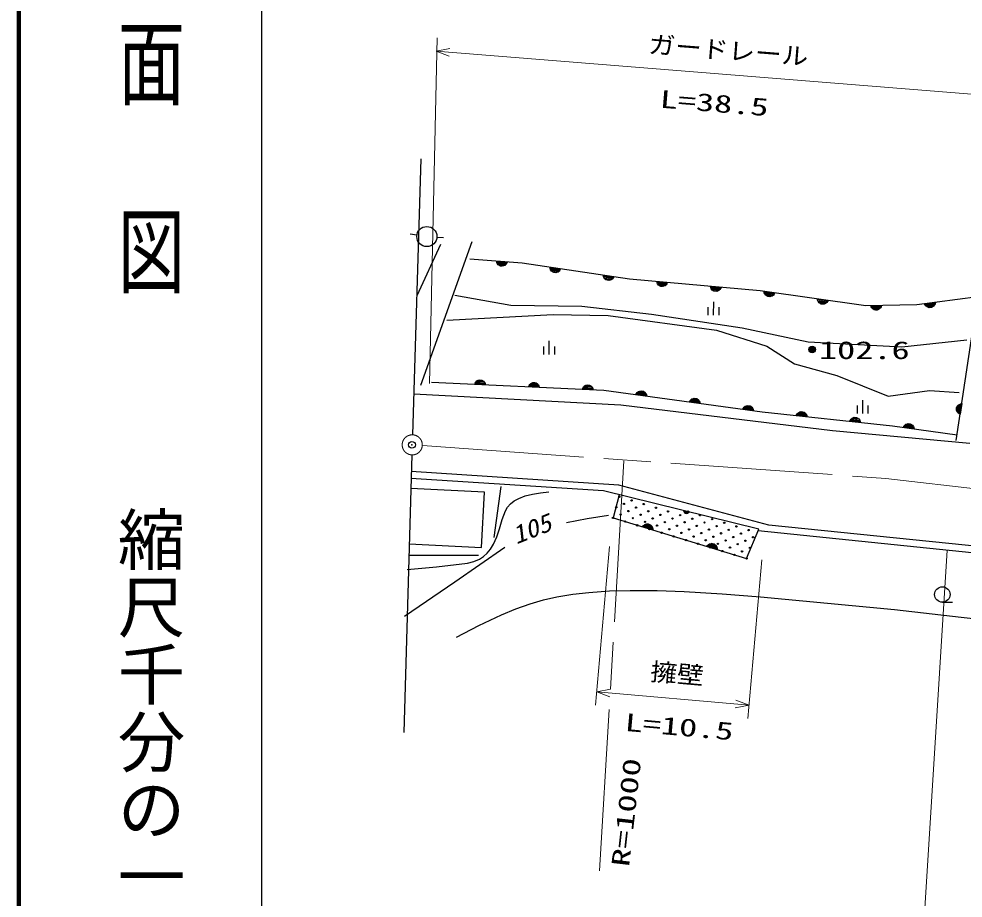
# Model space of a CAD drawing. Units: millimetres, scale not verified. Extents: x 40000 to 680000, y 20000 to 380000.
# Drawn here: x 40000 to 110085, y 261874 to 327164 of the extents above; entities that cross this region are included whole.
import ezdxf
from ezdxf.enums import TextEntityAlignment as Align

# ---------------------------------------------------------------- set-up
doc = ezdxf.new("R2010")
doc.units = ezdxf.units.MM
doc.header["$LTSCALE"] = 1000
doc.header["$PDMODE"] = 32
doc.header["$PDSIZE"] = 500
doc.linetypes.add('CHAIN', pattern=[18.5, 12, -1.5, 3.5, -1.5])
for name, color, linetype, lineweight in [('M-BGD', 7, 'Continuous', 25), ('M-BMK', 2, 'CHAIN', 13), ('M-STR-HTXT', 7, 'Continuous', 13), ('M-TTL', 2, 'Continuous', 140), ('M-TTL-BAND', 7, 'Continuous', 25)]:
    doc.layers.add(name, color=color, linetype=linetype, lineweight=lineweight)
doc.layers.add('M-OTRS', color=6, linetype='Continuous')
doc.styles.add('@ＭＳ ゴシック', font='')
doc.styles.add('ＭＳ ゴシック', font='')
doc.styles.get('@ＭＳ ゴシック').set_extended_font_data('@MS Gothic')
doc.styles.get('ＭＳ ゴシック').set_extended_font_data('MS Gothic')

# ---------------------------------------------------------------- blocks, each defined once
blk = doc.blocks.new('BUHIN1')
at = {"color": 2, "linetype": 'CHAIN', "lineweight": 13}
blk.add_circle((0, 0), 746, dxfattribs=at)
blk = doc.blocks.new('BUHIN2')
at = {"color": 7, "linetype": 'Continuous', "lineweight": 25}
for p, q in [((-349, 158), (378, -62)), ((374, -9), (-316, 200)), ((-272, 239), (357, 49)), ((337, 107), (-220, 275)), ((-159, 309), (304, 169)), ((229, 244), (-57, 331))]:
    blk.add_line(p, q, dxfattribs=at)
blk.add_lwpolyline([(-383, 116), (-326, 195), (-259, 256), (-159, 318), (-61, 338), (38, 340), (157, 304), (238, 248), (308, 176), (357, 69), (381, -19), (383, -116)], close=True, dxfattribs=at)
blk = doc.blocks.new('BUHIN4')
at = {"color": 7, "linetype": 'Continuous', "lineweight": 25}
blk.add_circle((0, 0), 49.8, dxfattribs=at)
blk = doc.blocks.new('BUHIN19')
at = {"color": 7, "linetype": 'Continuous', "lineweight": 25}
for p, q in [((-275, 191), (-319, -104)), ((-283, -202), (-211, 277)), ((-154, 319), (-241, -257)), ((-197, -304), (-99, 347)), ((-45, 371), (-153, -341)), ((-106, -368), (7, 383))]:
    blk.add_line(p, q, dxfattribs=at)
blk.add_lwpolyline([(-60, -396), (-146, -350), (-216, -293), (-291, -203), (-326, -109), (-341, -11), (-323, 111), (-279, 200), (-219, 280), (-120, 344), (-36, 380), (60, 396)], close=True, dxfattribs=at)
blk = doc.blocks.new('BUHIN22')
at = {"color": 7, "linetype": 'Continuous', "lineweight": 25}
for p, q in [((369, -102), (-383, 3)), ((-370, -49), (343, -149)), ((306, -194), (-346, -103)), ((-317, -158), (259, -238)), ((205, -281), (-274, -214)), ((-188, -277), (107, -318))]:
    blk.add_line(p, q, dxfattribs=at)
blk.add_lwpolyline([(396, -56), (352, -142), (295, -213), (206, -289), (112, -325), (15, -341), (-108, -324), (-197, -281), (-277, -222), (-342, -124), (-379, -40), (-396, 56)], close=True, dxfattribs=at)
blk = doc.blocks.new('BUHIN23')
at = {"color": 7, "linetype": 'Continuous', "lineweight": 25}
for p, q in [((374, -84), (-383, -16)), ((-368, -67), (350, -132)), ((315, -179), (-340, -120)), ((-309, -173), (271, -225)), ((219, -271), (-263, -227)), ((-174, -285), (122, -312))]:
    blk.add_line(p, q, dxfattribs=at)
blk.add_lwpolyline([(398, -36), (358, -125), (305, -198), (220, -279), (128, -319), (32, -340), (-92, -329), (-183, -291), (-266, -235), (-336, -140), (-377, -58), (-398, 36)], close=True, dxfattribs=at)
blk = doc.blocks.new('BUHIN24')
at = {"color": 7, "linetype": 'Continuous', "lineweight": 25}
for p, q in [((369, -105), (-383, 6)), ((-371, -47), (342, -151)), ((305, -196), (-346, -101)), ((-318, -155), (258, -240)), ((203, -282), (-276, -212)), ((-190, -275), (105, -319))]:
    blk.add_line(p, q, dxfattribs=at)
blk.add_lwpolyline([(396, -58), (351, -144), (294, -215), (204, -291), (110, -325), (13, -341), (-110, -323), (-199, -280), (-279, -220), (-343, -121), (-379, -37), (-396, 58)], close=True, dxfattribs=at)
blk = doc.blocks.new('BUHIN26')
at = {"color": 7, "linetype": 'Continuous', "lineweight": 25}
for p, q in [((-377, 67), (382, 33)), ((364, 83), (-355, 116)), ((-323, 165), (335, 135)), ((301, 186), (-281, 213)), ((-230, 261), (253, 239)), ((162, 293), (-136, 307))]:
    blk.add_line(p, q, dxfattribs=at)
blk.add_lwpolyline([(-400, 18), (-363, 109), (-314, 185), (-232, 269), (-142, 313), (-47, 338), (77, 333), (170, 299), (256, 247), (329, 155), (374, 75), (400, -18)], close=True, dxfattribs=at)
blk = doc.blocks.new('BUHIN27')
at = {"color": 7, "linetype": 'Continuous', "lineweight": 25}
for p, q in [((-370, 101), (383, -2)), ((370, 50), (-343, 148)), ((-307, 193), (345, 104)), ((316, 159), (-260, 237)), ((-206, 280), (274, 215)), ((187, 277), (-108, 318))]:
    blk.add_line(p, q, dxfattribs=at)
blk.add_lwpolyline([(-396, 54), (-352, 141), (-296, 212), (-207, 289), (-113, 324), (-16, 341), (107, 325), (196, 282), (277, 223), (342, 125), (379, 41), (396, -54)], close=True, dxfattribs=at)
blk = doc.blocks.new('BUHIN28')
at = {"color": 7, "linetype": 'Continuous', "lineweight": 25}
for p, q in [((-373, 90), (383, 10)), ((369, 62), (-347, 137)), ((-312, 184), (342, 115)), ((311, 168), (-267, 229)), ((-214, 274), (267, 223)), ((179, 283), (-118, 314))]:
    blk.add_line(p, q, dxfattribs=at)
blk.add_lwpolyline([(-398, 42), (-356, 130), (-302, 203), (-215, 282), (-123, 321), (-26, 341), (97, 328), (187, 288), (270, 231), (338, 135), (378, 53), (398, -42)], close=True, dxfattribs=at)
blk = doc.blocks.new('BUHIN138')
at = {"color": 7, "linetype": 'Continuous', "lineweight": 25}
for centre, radius in [((0, 0), 250), ((0, 0), 219), ((0, 0), 188), ((0, 0), 156), ((0, 0), 125), ((0, 0), 93.8), ((0, -1), 62.5), ((0, 0), 31.2)]:
    blk.add_circle(centre, radius, dxfattribs=at)
blk = doc.blocks.new('BUHIN139')
at = {"color": 7, "linetype": 'Continuous', "lineweight": 25}
blk.add_circle((0, 0), 746, dxfattribs=at)
blk = doc.blocks.new('BUHIN142')
at = {"color": 7, "linetype": 'Continuous', "lineweight": 25}
blk.add_line((0, -574), (746, -574), dxfattribs=at)
blk.add_circle((0, 0), 574, dxfattribs=at)
blk = doc.blocks.new('BUHIN143')
at = {"color": 7, "linetype": 'Continuous', "lineweight": 25}
for p, q in [((-400, 102), (-400, -498)), ((0, 500), (0, -500)), ((400, 102), (400, -498))]:
    blk.add_line(p, q, dxfattribs=at)

msp = doc.modelspace()

# ---------------------------------------------------------------- linework, layer by layer
at = {"layer": 'M-BGD'}
for p, q in [((69830, 316772), (69221, 296282)), ((69539, 311111), (69045, 311185)), ((69835, 299963), (73643, 310631)), ((71030, 310959), (71529, 310933)), ((71304, 310414), (69527, 306589)), ((77346, 309021), (73473, 309316)), ((76219, 309057), (75461, 309114)), ((75478, 309063), (76195, 309008)), ((76162, 308961), (75506, 309011)), ((75538, 308958), (76118, 308914)), ((76066, 308868), (75584, 308905)), ((75674, 308848), (75971, 308825)), ((85312, 307846), (77346, 309021)), ((95032, 306963), (85312, 307846)), ((76514, 305879), (72348, 306612)), ((102852, 305861), (95032, 306963)), ((111185, 306514), (106653, 305932)), ((109570, 295844), (111185, 306514)), ((81776, 305802), (76514, 305879)), ((86965, 305214), (81776, 305802)), ((106653, 305932), (102852, 305861)), ((104017, 305833), (103257, 305819)), ((103278, 305769), (103998, 305783)), ((103969, 305732), (103311, 305720)), ((103348, 305671), (103930, 305681)), ((103883, 305631), (103399, 305622)), ((103494, 305573), (103792, 305579)), ((108011, 306056), (107257, 305959)), ((107283, 305912), (107998, 306004)), ((107974, 305950), (107321, 305867)), ((107364, 305822), (107941, 305896)), ((107900, 305840), (107420, 305778)), ((107519, 305741), (107815, 305779)), ((71762, 304785), (79656, 305219)), ((79656, 305219), (83749, 305143)), ((83749, 305143), (91788, 304041)), ((93688, 304186), (86965, 305214)), ((98585, 303160), (93688, 304186)), ((91788, 304041), (95515, 302869)), ((95515, 302869), (97561, 301553)), ((105528, 302790), (98585, 303160)), ((110353, 303298), (105528, 302790)), ((97561, 301553), (100703, 300673)), ((100703, 300673), (104526, 299136)), ((70616, 300181), (83407, 299588)), ((84672, 298491), (69310, 299306)), ((83407, 299588), (95173, 297973)), ((104526, 299136), (107596, 299572)), ((107596, 299572), (109789, 299425)), ((100385, 296580), (84672, 298491)), ((95173, 297973), (104843, 296943)), ((110593, 295624), (100385, 296580)), ((104843, 296943), (109634, 296265)), ((105678, 296875), (106431, 296769)), ((106418, 296821), (105705, 296922)), ((105742, 296967), (106393, 296875)), ((106365, 296930), (105788, 297011)), ((105843, 297054), (106322, 296986)), ((106236, 297049), (105941, 297091)), ((69176, 294783), (68563, 274180)), ((83382, 292120), (69086, 293045)), ((84538, 292547), (69118, 293544)), ((74549, 292007), (69102, 292283)), ((75275, 288658), (75787, 292443)), ((95658, 289579), (84538, 292547)), ((74342, 287919), (74549, 292007)), ((94926, 289277), (83382, 292120)), ((84554, 291832), (84098, 290103)), ((89728, 290531), (89359, 290622)), ((89363, 290596), (89712, 290510)), ((89692, 290489), (89372, 290568)), ((89384, 290539), (89666, 290469)), ((89637, 290451), (89402, 290509)), ((89442, 290473), (89586, 290438)), ((84098, 290103), (94014, 287094)), ((113814, 287708), (95658, 289579)), ((94014, 287094), (94926, 289277)), ((113757, 287211), (94875, 289157)), ((68980, 288191), (74342, 287919)), ((69014, 287352), (74109, 287349))]:
    msp.add_line(p, q, dxfattribs=at)
for points in [[(76243, 309105), (76204, 309016), (76152, 308941), (76068, 308860), (75976, 308818), (75880, 308796), (75757, 308805), (75665, 308842), (75581, 308897), (75510, 308990), (75468, 309072), (75445, 309166)], [(104036, 305883), (104006, 305791), (103961, 305712), (103885, 305623), (103798, 305573), (103705, 305541), (103581, 305539), (103486, 305567), (103397, 305614), (103318, 305700), (103268, 305777), (103236, 305869)], [(108024, 306108), (108004, 306013), (107969, 305930), (107903, 305832), (107821, 305774), (107732, 305732), (107609, 305716), (107512, 305734), (107419, 305770), (107330, 305848), (107272, 305919), (107231, 306006)], [(105651, 296829), (105696, 296915), (105753, 296986), (105842, 297062), (105936, 297097), (106033, 297114), (106156, 297097), (106245, 297054), (106325, 296994), (106390, 296896), (106427, 296812), (106444, 296717)], [(89744, 290553), (89717, 290512), (89686, 290480), (89637, 290447), (89589, 290434), (89539, 290431), (89479, 290445), (89437, 290471), (89400, 290505), (89373, 290557), (89359, 290601), (89355, 290649)]]:
    msp.add_lwpolyline(points, close=True, dxfattribs=at)
for points in [[(68817, 286275), (70999, 286476), (73297, 286751), (73756, 286877), (74180, 287053), (74488, 287243), (74760, 287481), (75016, 287796), (75237, 288166), (75475, 288709), (75665, 289295), (75865, 289992), (76109, 290627), (76278, 290913), (76496, 291163), (76773, 291380), (77103, 291558), (77587, 291736), (78131, 291867), (78720, 291968), (79326, 292050)], [(80643, 289761), (82190, 290063), (83758, 290313)], [(68622, 282805), (72352, 285371), (76080, 287931)], [(72476, 281261), (74144, 282118), (75830, 282918), (76881, 283354), (77958, 283736), (78941, 284019), (79941, 284243), (81113, 284439), (82299, 284576), (83826, 284681), (85366, 284726), (87373, 284720), (89374, 284654), (92205, 284481), (95040, 284248), (100010, 283776), (104982, 283307), (109936, 282748), (114898, 282180)]]:
    msp.add_lwpolyline(points, dxfattribs=at)
at = {"layer": 'M-BMK'}
for p, q in [((69946, 295479), (104340, 293037)), ((83108, 263911), (84911, 294417)), ((104340, 293037), (121834, 290985))]:
    msp.add_line(p, q, dxfattribs=at)
at = {"layer": 'M-OTRS'}
msp.add_point((69177, 295535), dxfattribs=at)
at = {"layer": 'M-STR-HTXT'}
for p, q in [((70486, 300097), (71055, 325758)), ((70975, 324761), (112293, 321449)), ((83830, 287974), (82803, 276201)), ((108891, 287711), (106707, 252328)), ((94106, 275215), (95133, 286988)), ((82890, 277197), (94193, 276211))]:
    msp.add_line(p, q, dxfattribs=at)
for points in [[(71949, 324395), (70975, 324761), (71995, 324965)], [(83861, 276824), (82890, 277197), (83911, 277394)], [(93222, 276584), (94193, 276211), (93172, 276014)]]:
    msp.add_lwpolyline(points, dxfattribs=at)
at = {"layer": 'M-TTL'}
msp.add_line((40000, 380000), (40000, 20000), dxfattribs=at)
at = {"layer": 'M-TTL-BAND'}
msp.add_line((58000, 370000), (58000, 20000), dxfattribs=at)

# ---------------------------------------------------------------- block references
at = {"layer": 'M-BGD', "rotation": 359.96256}
for name, p in [('BUHIN139', (70281, 310999)), ('BUHIN24', (79813, 308657)), ('BUHIN24', (83770, 308074)), ('BUHIN23', (87744, 307625)), ('BUHIN23', (91727, 307263)), ('BUHIN22', (95707, 306868)), ('BUHIN22', (99668, 306310)), ('BUHIN143', (91545, 305657)), ('BUHIN143', (79347, 302745)), ('BUHIN138', (98884, 302612)), ('BUHIN26', (74234, 300014)), ('BUHIN26', (78230, 299828)), ('BUHIN26', (82226, 299643)), ('BUHIN27', (86198, 299205)), ('BUHIN27', (90161, 298661)), ('BUHIN143', (102619, 298350)), ('BUHIN19', (109926, 298195)), ('BUHIN27', (94124, 298117)), ('BUHIN28', (98098, 297661)), ('BUHIN28', (102075, 297238)), ('BUHIN4', (84577, 291682)), ('BUHIN4', (84338, 290893)), ('BUHIN4', (84908, 291150)), ('BUHIN4', (85479, 291408)), ('BUHIN4', (85810, 290877)), ('BUHIN4', (86380, 291135)), ('BUHIN4', (87282, 290861)), ('BUHIN4', (84098, 290103)), ('BUHIN4', (84669, 290361)), ('BUHIN4', (85239, 290619)), ('BUHIN4', (86141, 290345)), ('BUHIN4', (86711, 290603)), ('BUHIN4', (87613, 290330)), ('BUHIN4', (88183, 290588)), ('BUHIN4', (89085, 290314)), ('BUHIN4', (89655, 290572)), ('BUHIN4', (90557, 290299)), ('BUHIN4', (85000, 289829)), ('BUHIN4', (85570, 290087)), ('BUHIN4', (85901, 289556)), ('BUHIN2', (86664, 289324)), ('BUHIN4', (86471, 289814)), ('BUHIN4', (87042, 290072)), ('BUHIN4', (87373, 289540)), ('BUHIN4', (87944, 289798)), ('BUHIN4', (88514, 290056)), ('BUHIN4', (88845, 289525)), ('BUHIN4', (89416, 289783)), ('BUHIN4', (89986, 290041)), ('BUHIN4', (90317, 289509)), ('BUHIN4', (90888, 289767)), ('BUHIN4', (91458, 290025)), ('BUHIN4', (91789, 289493)), ('BUHIN4', (92360, 289751)), ('BUHIN4', (93261, 289478)), ('BUHIN4', (86802, 289282)), ('BUHIN4', (87704, 289009)), ('BUHIN4', (88275, 289267)), ('BUHIN4', (88605, 288735)), ('BUHIN4', (89176, 288993)), ('BUHIN4', (89747, 289251)), ('BUHIN4', (90077, 288720)), ('BUHIN4', (90648, 288978)), ('BUHIN4', (91219, 289236)), ('BUHIN4', (91549, 288704)), ('BUHIN4', (92120, 288962)), ('BUHIN4', (92691, 289220)), ('BUHIN4', (93592, 288946)), ('BUHIN4', (94162, 289204)), ('BUHIN4', (89507, 288462)), ('BUHIN4', (90408, 288188)), ('BUHIN4', (90979, 288446)), ('BUHIN2', (91448, 287872)), ('BUHIN4', (91880, 288172)), ('BUHIN4', (92451, 288430)), ('BUHIN4', (93021, 288688)), ('BUHIN4', (93352, 288157)), ('BUHIN4', (93923, 288415)), ('BUHIN4', (94493, 288673)), ('BUHIN4', (91310, 287915)), ('BUHIN4', (92211, 287641)), ('BUHIN4', (92782, 287899)), ('BUHIN4', (93113, 287367)), ('BUHIN4', (93683, 287625)), ('BUHIN4', (94254, 287883)), ('BUHIN4', (94014, 287094)), ('BUHIN142', (108543, 284418))]:
    msp.add_blockref(name, p, dxfattribs=at)
at = {"layer": 'M-BMK', "rotation": 359.96256}
msp.add_blockref('BUHIN1', (69198, 295532), dxfattribs=at)

# ---------------------------------------------------------------- texts
at = {"layer": 'M-BGD', "style": 'ＭＳ ゴシック', "width": 1.5}
msp.add_text('102.6', height=1320, rotation=359.963, dxfattribs=at).set_placement((99383, 301511), align=Align.BOTTOM_LEFT)
at = {"layer": 'M-BGD', "style": 'ＭＳ ゴシック', "oblique": 15, "width": 1.1}
msp.add_text('105', height=1320, rotation=21.663, dxfattribs=at).set_placement((77063, 287762), align=Align.BOTTOM_LEFT)
at = {"layer": 'M-BMK', "style": 'ＭＳ ゴシック', "width": 1.5}
msp.add_text('R=1000', height=1320, rotation=83.563, dxfattribs=at).set_placement((85680, 264107), align=Align.BOTTOM_LEFT)
at = {"layer": 'M-STR-HTXT', "style": 'ＭＳ ゴシック'}
for s, rotation, width, p in [('ガードレール', 355.463, 1.1, (86659, 324244)), ('L=38.5', 355.463, 1.5, (87503, 320181)), ('擁壁', 354.963, 1.1, (86797, 277669)), ('L=10.5', 354.963, 1.5, (84895, 273904))]:
    msp.add_text(s, height=1320, rotation=rotation, dxfattribs=dict(at, width=width)).set_placement(p, align=Align.BOTTOM_LEFT)
at = {"layer": 'M-TTL-BAND', "style": '@ＭＳ ゴシック', "width": 1.4}
msp.add_text('平  面  図', height=3666, rotation=270, dxfattribs=at).set_placement((49777, 306475), align=Align.MIDDLE_RIGHT)
at = {"layer": 'M-TTL-BAND', "style": '@ＭＳ ゴシック'}
msp.add_text('縮尺千分の一', height=3666, rotation=270, dxfattribs=at).set_placement((49777, 261030), align=Align.MIDDLE_RIGHT)

doc.saveas('drawing.dxf')
